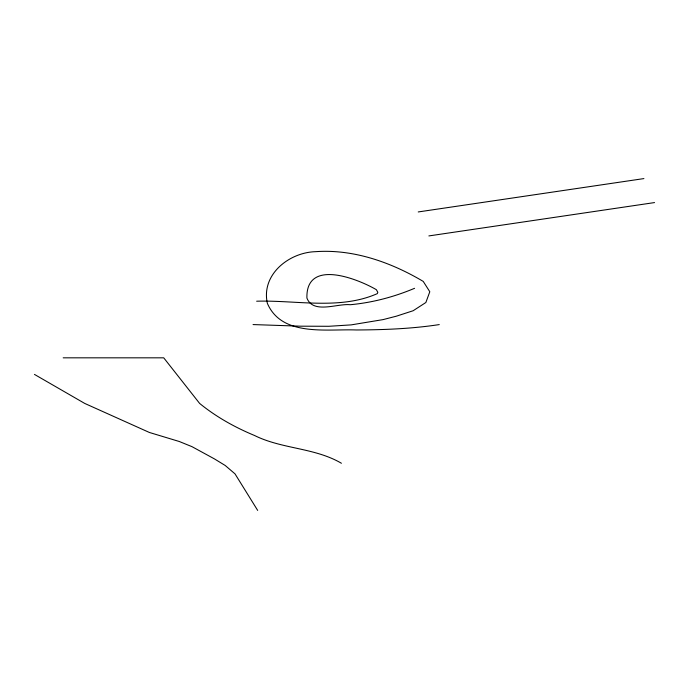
<?xml version="1.0" encoding="UTF-8"?>
<svg xmlns="http://www.w3.org/2000/svg" width="689" height="689" viewBox="0 0 689 689"><rect width="100%" height="100%" fill="white"/><g stroke="black" fill="none" stroke-linecap="round" stroke-linejoin="round"><path stroke-width="1.03" d="M414.58 288.303C394.065 296.942 372.404 302.669 350.219 304.727C337.369 303.281 313.159 314.339 306.915 298.07C305.77 258.315 357.281 278.571 376.366 289.69L377.822 292.343L377.288 293.635C339.961 310.205 296.063 300.034 256.652 301.205M418.24 211.945L643.914 178.589M428.877 235.922L654.55 202.575M439.272 324.588C411.798 328.782 384.006 329.85 356.247 329.971C326.448 328.842 281.784 337.007 267.341 303.289C261.002 274.575 288.967 252.441 315.562 251.674C353.414 248.953 391.094 262.32 423.235 281.413L429.807 291.74L425.862 302.505L413.142 310.739L396.339 316.191L383.101 319.601L351.149 324.889L328.894 326.285L300.361 326.181L253.052 324.571M63.181 357.824L163.724 357.824L199.629 403.427C216.139 416.897 234.906 427.352 254.551 435.5C282.128 449.176 314.606 447.566 341.425 463.258M34.45 374.403L84.721 403.427L149.358 432.459L179.261 441.494L191.973 446.653L214.408 458.883L225.182 465.463L235.001 473.851L257.677 510.411"/></g></svg>
